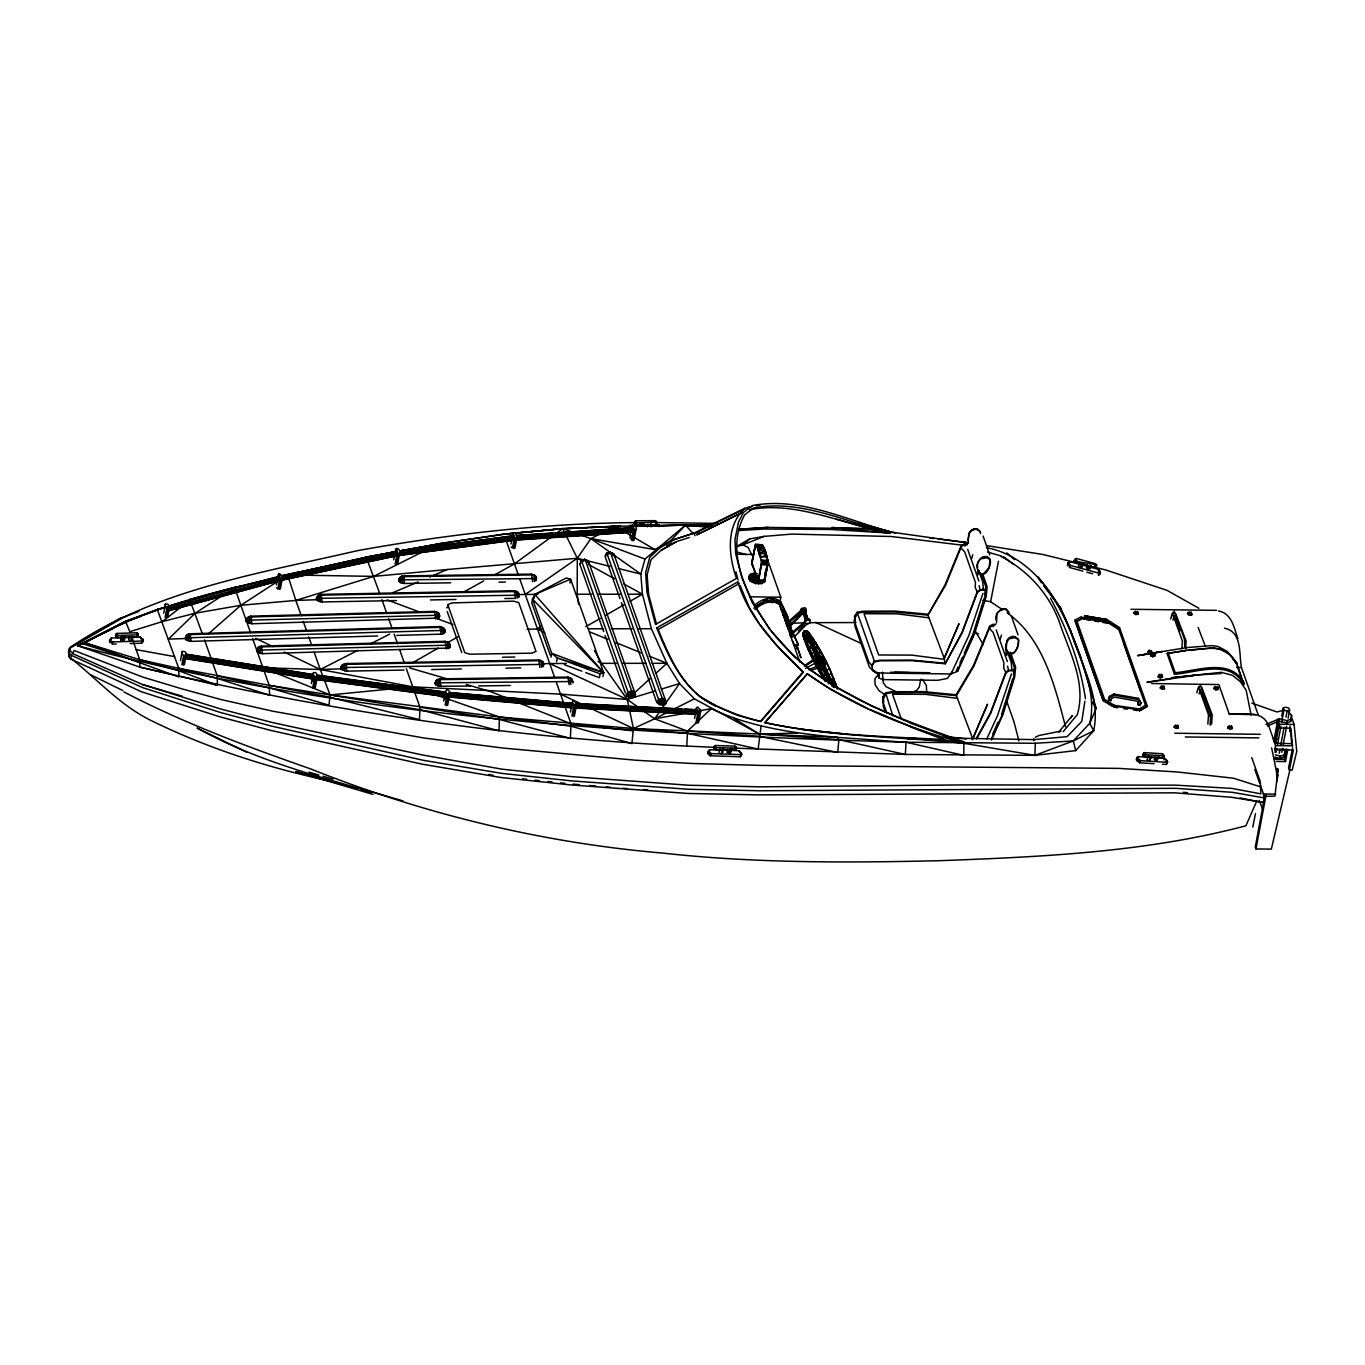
<?xml version="1.0" encoding="UTF-8"?>
<svg xmlns="http://www.w3.org/2000/svg" width="1365" height="1365" viewBox="0 0 1365 1365"><rect width="100%" height="100%" fill="white"/><g stroke="black" fill="none" stroke-linecap="round" stroke-linejoin="round"><path stroke-width="1.5" d="M578.624 604.405L577.19 594.253L577.293 558.251L566.356 536.036M761.602 561.783L758.138 581.268L751.893 563.899L755.647 544.43L762.318 544.857L755.272 544.925L751.859 562.687L758.309 580.927L764.571 581.115L767.881 561.834L763.274 546.427L757.012 546.461L761.602 561.783L768 561.868L767.812 564.854L764.69 581.012L758.138 581.268L761.602 563.267L767.983 563.421L767.693 564.905L761.414 564.769L758.769 579.954L764.98 579.954M766.635 558.046L768 561.868L767.693 560.315L761.585 560.23L761.585 564.82M951.815 672.245L947.429 678.422L937.84 680.299L882.797 679.599L879.162 678.166L879.179 672.996M834.493 684.94L830.671 681.357L824.562 668.645L822.191 669.567L824.562 668.645L829.954 677.961L832.514 679.361L834.493 684.94C827.361 678.917 822.583 668.901 824.119 659.346L816.458 653.613L808.882 636.704L812.516 642.403L815.314 653.989L809.582 636.346L813.045 641.413L811.919 644.485L816.27 654.193L810.315 639.212M580.534 562.261L581.592 560.537L584.903 559.428L581.882 560.247L581.763 561.373L628.002 692.072L631.807 697.686L631.586 690.895L585.329 560.196L584.425 559.411L582.599 560.554M1260.373 785.199L1264.98 798.047L1263.529 802.501L1231.776 797.296L1174.753 792.826L758.718 794.874L687.841 793.457L571.15 784.96L501.245 777.538L422.365 764.195L270.27 730.292L219.526 716.71L141.346 691.731L70.57 658.954L68.762 656.446L68.95 650.423M132.61 639.673L139.691 659.67L139.878 667.11C328.76 711.54 522.147 740.137 716.164 747.337M823.692 669.447L825.535 671.392L822.225 668.492L824.767 669.26L824.119 659.346L817.191 654.33L824.119 659.346L824.033 668.628L821.73 669.14L821.065 668.236L822.907 667.297L824.119 659.346L816.526 653.971L814.683 654.927L824.119 659.346L824.187 667.98L822.395 669.498L824.562 668.645L832.599 682.671L823.863 669.004M180.607 676.511L217.376 685.298L217.274 675.914L212.326 661.906M1084.254 619.3L1084.765 615.786L1083.878 619.335M737.168 748.208L905.353 754.436L1034.892 755.357L1035.335 743.277L1073.299 740.922L1093.689 730.787C1101.197 695.689 1080.124 662.776 1070.331 630.05C1055.708 593.246 1027.384 555.18 986.434 547.655M1106.469 621.433L1106.64 623.174M1102.869 622.457L1107.015 623.157L1107.527 619.625L1084.765 615.786M806.271 610.087L805.214 607.8L801.886 608.278A3.344 2.679 -19.5 0 0 800.504 610.855L787.451 622.457M1041.324 582.787L1037.98 576.968C1058.216 600.839 1071.167 629.419 1081.216 658.8C1088.178 679.514 1095.105 701.354 1089.748 723.279L1093.689 730.787L1075.688 750.614L1034.892 755.357L964.407 743.362L911.257 723.433L871.024 705.705L833.486 685.571L810.912 670.386L794.669 656.872L769.672 629.333L752.132 602.375L741.826 577.6L735.667 553.678L734.967 539.465L738.533 522.027L743.481 512.387L752.661 505.528C799.412 496.655 845.31 519.365 889.468 531.565L890.031 533.084C845.822 521.788 800.146 499.027 753.617 508.002L744.659 514.81C723.757 553.013 748.429 598.467 770.798 630.374C817.499 691.441 894.553 716.42 963.895 741.843L963.758 755.374L906.036 742.253L837.82 737.407L633.445 728.535L499.454 717.034L330.074 694.939L269.178 685.315L178.764 668.321L139.691 659.67L85.193 642.83L77.532 645.679L139.878 667.11L170.42 674.139M751.961 562.67L752.269 565.076L751.859 562.687M1035.335 743.277L906.036 742.253L905.353 754.436L838.912 739.676L759.435 734.131L694.393 698.812L679.548 683.558L666.871 663.305L651.395 628.719L642.42 594.219L640.833 574.102L644.962 559.087L685.486 525.133L712.735 525.184M1251.773 757.626L1260.339 781.821L1260.816 793.867L1231.895 788.39L1175.436 785.148L962.752 784.909L759.52 786.837L688.591 785.233L571.833 776.651L501.928 769.16L422.74 755.033L272.386 722.546L220.43 708.93L142.523 684.53L72.618 653.596L70.025 650.457L70.417 647.368L72.55 645.833C157.436 589.117 260.527 573.181 357.988 550.539C449.682 534.107 542.724 523.239 635.954 522.59M748.976 576.167L750.05 580.893L755.357 583.538L761.585 583.606L765.065 581.081L765.219 578.197L763.7 580.995L761.568 581.934L752.883 580.859L749.521 577.651L750.631 574.494L756.978 575.791L749.504 575.928L748.788 579.05L750.187 574.631L752.78 573.556L756.671 575.603L750.05 580.893L749.01 577.975L756.346 575.706M377.559 635.988L191.1 641.362L186.084 639.827L185.998 637.216L186.63 635.305L189.957 633.769L439.974 626.552L444.035 628.463L445.007 630.954L444.205 633.275L441.117 634.145L396.618 635.425M187.432 640.68L188.131 634.213L189.189 641.226M191.1 641.362L189.957 633.769M438.011 612.731L437.431 614.165L439.53 616.11L435.998 615.308L252.133 620.085L246.127 621.126L246.434 619.266L246.877 622.167L251.894 623.737L438.83 618.089L439.632 615.769L438.66 613.277L434.599 611.384L250.751 616.144L247.423 617.68L246.127 621.126L246.877 622.167L249.778 617.304L251.655 616.929L435.52 612.168L438.011 612.731L439.547 617.185M248.225 623.037L248.925 616.571L249.983 623.6M251.894 623.737L250.751 616.144M257.456 652.112L258.002 647.607L261.329 646.072L445.195 641.311L449.256 643.222L450.228 645.713L449.426 648.034L262.49 653.664L258.821 652.965L256.722 651.054L258.002 647.607L258.821 652.965L262.251 646.874L446.116 642.096L448.607 642.659L450.126 647.112M260.579 653.528L259.521 646.498L256.722 651.054L262.728 650.013L446.577 645.236L450.109 646.037L449.256 643.222L447.02 641.635M262.49 653.664L261.329 646.072L260.51 648.102M317.158 600.361L317.704 595.857L321.031 594.355L514.281 590.738L518.342 592.683L519.297 595.174L322.43 598.297L316.424 599.303L318.523 601.231L322.174 601.948L396.498 600.566M318.523 601.231L317.704 595.857L316.424 599.303L318.352 596.42L321.952 595.14L515.202 591.54L518.342 592.683L518.495 597.495L519.212 596.573M320.28 601.794L320.058 595.498L319.222 594.765L316.407 598.228M322.174 601.948L321.031 594.355M342.99 670.42L342.188 665.045L340.892 667.417L341.642 669.533L346.659 671.136L403.989 670.061M344.765 670.966L344.543 664.687L342.188 665.045L340.892 667.417M346.659 671.136L346.42 664.328L343.69 663.953L341.608 666.478M399.433 581.831L399.962 577.344L403.289 575.876L531.514 574.102L535.575 576.047L536.547 578.555L404.671 579.801L398.682 580.773L400.781 582.718L404.432 583.469L450.689 582.821M400.781 582.718L400.61 577.907L398.99 578.931L398.682 580.773L400.61 577.907L404.211 576.661L532.435 574.904L534.926 575.484L536.428 578.879M402.538 583.282L402.317 577.003L401.481 576.269L398.682 579.698M404.432 583.469L404.211 576.661L403.289 575.876L402.317 577.003M435.759 618.976L434.599 611.384M437.5 618.72L436.442 611.708M438.83 618.089L438.66 613.277L437.278 612.441M572.89 682.927L572.003 679.036L567.959 677.091L439.718 678.849L436.408 680.333L435.776 682.21L435.862 684.821L438.967 686.271L470.294 686.049M441.117 634.145L439.974 626.552M438.967 686.271L438.762 679.975L437.909 679.258L435.111 682.688L435.862 684.821L439.718 678.849L440.878 686.441M442.874 633.906L441.799 626.876M444.205 633.275L444.035 628.463L440.895 627.337L190.878 634.554L185.998 637.216L186.084 639.827M446.338 648.904L445.195 641.311M448.095 648.665L447.874 642.369M449.426 648.034L449.256 643.222M517.164 598.109L516.107 591.096M532.657 581.695L531.514 574.102M534.415 581.473L534.193 575.194L532.435 574.904M539.909 667.519L538.765 659.926L345.516 663.544M541.649 667.297L541.444 661.001L538.765 659.926M569.103 684.684L567.959 677.091M570.843 684.462L569.785 677.432M1263.683 796.392L1274.944 796.153L1277.794 771.242M629.47 709.851L633.445 728.535L631.893 743.618L571.218 726.248L499.454 717.034L434.428 694.375M686.766 746.143L687.499 731.128L711.267 708.657C750.733 727.426 794.737 733.227 837.82 737.407L838.912 739.676L837.683 752.456L759.145 736.264L687.499 731.128L654.62 718.792L642.642 710.329M140.561 638.718L140.305 637.131L111.35 638.052L109.439 641.243L110.701 638.479M140.646 637.506L143.359 640.373L142.114 643.188L130.136 643.58M142.711 640.066L142.813 638.837M137.37 636.79L137.114 634.81L117.663 635.476L116.162 634.145L116.946 633.428L136.381 632.763L138.309 634.537L137.37 636.79L117.236 637.506L115.547 635.936L116.946 633.428M138.189 635.919L138.001 633.718L136.381 632.763M143.257 641.584L143.359 640.373M136.637 633.019L137.899 635.1M115.837 636.773L116.162 634.145M822.822 668.901L831.37 680.999L823.368 669.686L824.648 669.703M109.968 642.779L109.541 640.014M116.52 633.735L115.547 635.936M829.954 677.961L829.596 679.258L824.835 671.751M1150.712 655.797L1151.855 652.026L1149.176 650.303L1147.692 652.521L1149.654 653.767L1154.142 653.357L1154.995 655.882L1152.674 656.77L1150.712 655.797L1151.395 650.73M1159.397 674.498L1158.202 676.972L1160.165 677.944L1162.502 677.057L1161.632 674.532L1159.397 674.498L1158.202 676.972M117.236 637.506L117.663 635.476M129.078 636.841L128.788 639.878L131.04 640.885L132.49 639.656L132.78 636.602M131.04 640.885L131.467 636.312M140.305 637.131L142.745 639.656L141.67 641.055L112.749 641.96L112.271 642.932L112.152 644.161L116.144 644.024M124.778 636.636L124.471 639.827L123.004 641.055L120.768 640.048L121.075 636.858M123.004 641.055L123.481 636.261M1013.564 674.975L1014.297 667.212L1009.076 652.47M984.916 595.993L985.803 586.677L981.264 573.846M855.173 623.054L854.865 625.989L869.522 667.383L876.313 672.962L951.047 673.969L956.95 671.546L973.603 634.657L985.479 596.693L985.428 590.089L982.988 589.032L977.306 591.574L961.984 632.2L945.194 663.782L912.332 660.677L880.357 660.814L874.641 661.871L872.064 665.762L868.737 661.786L854.081 620.427L857.357 613.209L862.936 612.168L894.877 612.015L927.91 615.154L944.29 658.374L944.921 663.236L911.888 660.097L879.947 660.233L874.368 661.274L871.894 665.011L872.525 670.539L876.313 672.962M972.255 739.796L987.492 704.238L972.784 738.909L956.404 695.689L973.945 666.001L989.898 627.166L995.716 624.334L992.423 624.436L989.591 626.347L973.62 665.233L956.148 694.751L923.286 691.611L891.311 691.765L885.595 692.823L883.019 696.713L883.36 706.524L885.458 712.445M1184.786 647.112L1184.496 639.281L1174.224 611.264L1172.91 613.636M823.658 662.605L824.033 668.628M831.456 683.336L827.924 675.214L831.387 673.44L836.745 686.595L833.913 686.851L821.986 658.715L823.795 657.708L813.079 639.144L806.391 631.125L814.359 652.709L827.975 678.183L828.418 679.48L826.917 680.999L824.955 681.254C816.611 665.813 806.254 650.252 802.927 632.899L804.139 631.022L807.107 631.091C820.723 647.931 830.432 668.355 837.206 688.847L829.647 669.004L820.911 651.822L819.154 652.419M823.624 678.473L808.626 649.467L803.968 634.913M821.986 658.715L811.663 640.816L806.22 635.015L807.432 633.121L806.391 631.125L804.139 631.022C807.978 649.979 819.188 667.093 828.709 683.814M610.257 551.989L607.118 553.934L658.63 699.562L662.435 705.176L662.213 698.368L610.257 551.989L607.237 552.791L605.173 555.709M810.708 649.058L808.626 649.467L805.862 643.7L807.176 642.181L807.739 636.312L806.254 632.285L804.002 632.217L806.391 631.125L809.308 634.128L808.029 635.971M816.014 654.279L811.049 643.444M1084.885 701.218L1081.78 721.385L1067.208 736.639L1034.039 739.625L952.122 738.107M1274.91 757.08L1279.978 758.65L1283.97 757.2L1284.994 751.245L1282.878 748.788M967.819 540.045L969.832 531.872A6.808 5.409 -19.6 0 1 975.804 529.074L979.678 530.797M996.109 619.983C993.839 612.68 1004.282 604.661 1008.803 612.117L1008.974 614.045M1243.839 684.701L1236.366 661.94L1229.711 654.21L1220.037 648.887L1213.263 647.931L1188.42 650.013L1167.075 653.477L1174.446 674.327C1196.798 672.467 1230.411 658.715 1243.839 684.701L1237.134 665.745M1283.97 757.2L1284.994 751.245M444.905 632.353L445.007 630.954L441.356 630.476L191.339 637.694L185.333 638.769L186.63 635.305L187.278 635.868M256.722 651.054L259.521 646.498M316.424 599.303L316.731 597.443M340.909 668.492L341.199 666.632L341.642 669.533L344.543 664.687L346.42 664.328L539.67 660.711L542.809 661.871L543.782 664.363L346.898 667.468L340.909 668.492L344.543 664.687M398.682 580.773L399.348 579.238M572.976 681.527L441.117 682.79L435.128 683.763L436.408 680.333L437.21 685.691L440.639 679.634L568.864 677.876L571.355 678.473L572.873 681.869M756.824 573.624L755.869 577.207L750.716 579.374M977.715 567.755C975.497 560.571 985.752 552.569 990.239 559.94C991.587 565.366 985.922 578.47 979.132 572.839L977.903 570.246M1267.488 726.043L1278.851 721.078L1286.649 722.938L1290.642 721.488L1291.665 715.516L1288.509 711.865M755.579 576.405L755.357 583.538M765.219 578.197L764.042 581.524L758.804 582.855L752.576 581.388L749.01 577.975M738.926 750.682L741.792 754.163L740.342 756.756L710.312 755.766L708.23 754.282L708.025 751.535L709.954 749.726L738.926 750.682L741.263 753.361L740.12 754.572L711.097 753.599L708.81 750.972L709.954 749.726M763.854 582.616C763.189 580.483 766.243 580.364 764.161 578.572M807.807 619.335L805.179 610.837L803.183 610.155L802.398 611.503L805.811 621.194M761.585 583.606L761.568 581.934M735.547 750.204L735.479 748.174L716.011 747.525L714.577 746.109L715.396 745.495L734.865 746.143L736.656 748.054L735.547 750.204L715.379 749.539L713.793 747.866L715.396 745.495M741.11 753.872L741.332 752.644M655.882 524.706L656.906 522.556L654.978 520.645L635.783 520.782L634.264 523.256L636.022 524.86L655.882 524.706L656.275 521.328M758.599 583.93L757.712 577.856M734.814 747.815L734.865 746.143M1170.675 618.993L1172.296 613.141L1182.329 640.885L1182.005 648.836M1172.927 620.12L1174.292 615.41M1185.741 648.887L1186.066 640.953L1175.555 613.431M1286.649 722.938L1287.076 720.601L1291.085 719.15L1290.642 721.488M722.733 752.627L723.518 748.378L722.017 749.419L721.232 753.668M740.342 756.756L741.792 754.163M1277.486 739.096L1273.238 739.045L1275.558 745.614L1274.791 749.743L1293.423 749.965L1289.396 770.031L1292.211 770.065L1296.75 751.381L1294.088 724.423L1291.768 717.836M166.547 617.782L168.253 608.654L169.652 606.947L167.895 604.115L165.404 604.081L163.681 613.209M167.622 617.321L169.328 608.193M180.47 660.592L182.159 651.463L184.65 651.497A7.456 4.078 10.6 0 1 186.084 655.575L184.394 664.704M311.322 683.609L312.346 678.132M312.739 681.323L313.421 677.671M314.172 688.182L316.219 677.245L317.618 675.521L315.844 672.689L313.37 672.655A7.456 4.078 10.6 0 0 314.803 676.733L312.756 687.687M315.247 687.721L317.294 676.767M396.157 552.074L396.84 548.423L398.273 548.918A7.439 4.078 10.6 0 1 399.706 552.996L397.659 563.95M570.451 712.018L571.133 708.367M571.901 716.096L573.931 705.142L572.174 702.31L573.573 700.586L576.747 703.913L574.375 716.13M573.3 716.591L575.347 705.637L576.422 705.176M634.981 529.842L631.807 526.515L632.132 525.269L634.606 525.303A7.439 4.078 10.6 0 1 636.056 529.381L634.981 529.842L632.951 540.796L629.76 537.469M634.008 540.335L636.056 529.381M643.325 526.037L643.853 523.204L642.488 524.331L640.219 523.239L639.69 526.054M698.522 722.631L700.876 710.431L697.703 707.104L696.628 707.565L694.58 718.519M719.048 752.507L719.833 748.259M731.674 748.054L730.889 752.303L729.371 753.343L727.187 752.183L727.716 749.351M764.929 574.477L765.697 570.382M780.046 601.334L780.814 597.205L766.43 556.596M831.302 683.575L833.298 677.961L829.835 679.736L832.275 686.612M1002.268 609.541L990.632 601.726L998.498 561.271M1273.716 741.639L1277.606 720.788M1264.997 794.788L1255.288 847.068L1255.954 848.928L1271.344 849.115L1289.925 769.877M1278.237 723.689L1274.978 741.263L1275.729 743.413L1291.734 743.618L1292.518 745.819L1275.558 745.614M1278.851 721.078L1279.295 718.741L1287.076 720.601M1275.729 743.413L1279.005 725.856M1292.518 745.819L1290.812 728.193L1278.732 728.04L1279.449 724.218L1277.708 719.304M1276.07 752.286L1276.821 748.259M1277.572 744.249L1280.95 726.146M1281.701 722.136L1283.936 710.073L1283.254 708.111L1285.728 707.155L1288.918 708.179L1289.618 710.141L1288.116 718.178M1279.244 753.309L1279.995 749.283M1280.745 745.273L1284.124 727.17M1286.001 717.12L1287.127 711.097L1289.618 710.141M1281.735 752.354L1282.486 748.344M1283.237 744.317L1286.615 726.231M1276.121 761.448L1285.489 761.568L1287.758 749.453L1274.637 749.283M165.131 617.287L166.837 608.159A7.473 4.095 10.5 0 1 165.404 604.081M181.903 664.67L183.61 655.541A7.473 4.095 10.6 0 1 182.159 651.463M183.32 665.182L185.026 656.053L186.084 655.575M276.395 584.92L277.078 581.268M277.76 577.617L279.518 573.505L282.692 576.832L280.32 589.032M278.443 573.965A7.439 4.078 10.6 0 0 279.893 578.06L277.846 588.997L276.634 587.735M279.245 589.509L281.309 578.555L282.367 578.077M393.734 559.838L394.417 556.186M395.099 552.535L396.84 548.423M395.782 548.884A7.456 4.078 10.6 0 0 397.232 552.962L395.185 563.916L396.584 564.41L398.631 553.456L399.706 552.996M443.727 701.115L444.751 695.638M445.127 698.829L445.809 695.177M445.161 705.21L447.208 694.256L445.451 691.424L446.85 689.7L448.249 690.195A7.439 4.078 10.6 0 1 449.699 694.29L447.652 705.227M446.577 705.705L448.624 694.751L449.699 694.29M511.005 544.004L511.687 540.369M512.37 536.718L514.11 532.589L517.301 535.933L514.929 548.133M513.052 533.067A7.456 4.078 10.7 0 0 514.503 537.145L512.438 548.099A7.525 4.129 10.6 0 1 511.244 546.819M513.854 548.593L515.919 537.639L516.977 537.179M534.107 598.297L534.824 594.44L566.219 578.009L570.604 579.169L603.688 672.655L602.955 676.511M550.982 657.196L551.699 653.34L532.504 599.081L534.824 594.44L570.604 579.169L569.888 583.026M556.579 661.803L557.295 657.947L551.699 653.34L603.688 672.655L600.122 673.832L557.295 657.947L603.688 672.655L534.824 594.44M600.122 673.832L599.406 677.671L585.773 672.621M630.084 536.223L630.767 532.572M631.449 528.92L632.132 525.269M631.517 540.301L633.565 529.347M647.454 526.822L647.983 523.989M649.996 526.498L650.525 523.682M651.088 526.788L651.617 523.972M696.031 722.597L698.078 711.66A7.439 4.078 10.6 0 1 696.628 707.565M697.447 723.109L699.494 712.155L700.552 711.677M729.371 753.343L730.173 749.095M1255.954 848.928L1266.123 794.737M1274.995 752.32L1275.746 748.31M1281.752 716.147L1283.254 708.111M1279.978 758.65L1280.404 756.312L1284.414 754.862M1276.889 778.562L1277.469 775.439M1276.65 781.991L1277.947 775.098L1276.685 771.532M1291.222 717.854L1291.665 715.516M1285.489 761.568L1284.721 759.418L1286.615 749.317M636.022 524.86L636.636 522.846L656.565 522.044M654.893 522.283L654.978 520.645M658.92 526.634L658.886 525.013L629.572 525.627M1135.799 614.608L1136.055 613.226L1134.4 612.168L1133.837 613.346L1135.799 614.608L1138.086 614.165L1137.54 611.571L1134.4 612.168M1149.654 653.767L1149.91 652.385L1148.255 651.327M1162.195 689.223L1162.451 687.841L1160.796 686.783L1160.233 687.977L1162.195 689.223L1164.499 688.779L1163.936 686.186L1160.796 686.783M1189.478 615.308L1189.751 613.926L1188.096 612.868L1187.533 614.045L1189.478 615.308L1191.782 614.864L1191.236 612.271L1188.096 612.868M1176.05 728.398L1176.323 727.016L1174.668 725.958L1174.105 727.136L1176.05 728.398L1178.353 727.954L1177.807 725.361L1174.668 725.958M1215.891 689.922L1216.147 688.54L1214.492 687.482L1213.929 688.677L1215.891 689.922L1218.177 689.479L1217.631 686.885L1214.492 687.482M1229.746 729.098L1230.002 727.716L1228.346 726.658L1227.783 727.835L1229.746 729.098L1232.049 728.654L1231.486 726.061L1228.346 726.658M920.778 679.139L919.276 687.056L916.563 690.468L911.598 692.772M1210.124 725.276L1210.687 713.298L1200.415 685.213L1199.067 687.465M707.787 752.763L708.025 751.535M714.936 745.768L713.793 747.866M752.03 561.288L755.647 544.43L762.182 544.737L765.373 550.982L767.812 560.384M755.22 574.375L755.579 573.249L752.456 573.641L752.234 574.699M1196.781 692.772L1198.47 687.073L1208.503 714.868L1207.854 724.115M708.998 751.347L709.237 750.119M752.354 582.463L756.756 573.351M1199.05 693.949L1200.466 689.342M1211.591 724.15L1212.239 714.919L1201.729 687.329M635.305 521.055L634.264 523.256M634.623 524.092L635.783 520.782M1252.797 827.071L1255.476 813.659M714.032 748.685L714.577 746.109M715.379 749.539L716.011 747.525M1292.638 747.764L1288.594 767.83L1289.396 770.031M710.312 755.766L711.097 753.599M761.107 725.941L758.155 749.061L687.738 733.346L633.445 728.535L589.305 707.701M765.082 574.443L767.42 564.12L764.588 579.272L767.591 564.086L764.741 579.443L764.827 577.839M1011.448 673.883L997.354 716.062L986.673 739.13M68.762 656.446L69.018 648.648L122.338 618.004M70.57 658.954L71.39 655.371L68.25 651.992M982.971 593.348L968.86 635.527L951.047 673.969M1087.223 618.396L1083.315 617.731L1076.917 621.212L1104.575 699.358L1103.278 700.791L1075.466 622.184L1082.274 618.499L1081.524 616.588L1075.125 620.034L1080.466 635.766L1103.278 700.791L1111.929 706.115M814.683 654.927L816.577 654.552L824.119 659.346L823.573 668.202L821.065 668.236L821.542 669.089L821.372 667.536M822.924 668.133L822.071 667.178L822.242 668.731L820.075 664.67L821.303 669.533M647.129 574.733L651.105 559.633L660.899 550.453L676.204 541.683L689.342 537.469M608.944 554.002L609.763 551.972L613.823 553.934L666.205 702.395M764.571 581.115L764.861 580.023M755.715 581.865L757.012 577.77L755.869 577.207M1006.688 655.302L1007.831 651.31M971.624 558.848L972.767 554.855M976.999 574.034L978.142 570.041M977.459 574.46L978.603 570.468M978.159 574.699L979.302 570.724M1000.135 639.434L1001.466 635.083M1005.51 654.62L1006.841 650.269M1005.971 655.046L1007.114 651.054M810.947 641.175L815.229 651.327L814.154 651.105L820.092 656.565L822.993 662.844L822.054 665.984L820.211 666.939L819.256 665.301L822.993 662.844L824.119 659.346L821.235 657.896L821.747 658.749M984.284 597.989L973.04 633.923L964.304 653.255M1001.535 714.475L1012.779 678.524M324.802 681.237L330.074 694.939L328.999 705.176L269.519 687.858L217.274 675.914M958.196 666.803L956.455 670.659L957.684 671.188L974.303 634.384L986.212 596.266L987.134 586.643L982.561 573.573M991.434 740.103L1002.797 714.936L1014.724 676.801L1015.645 667.178L1010.39 652.214M1277.913 771.02L1277.435 772.402L1277.742 768.887L1277.913 771.02L1276.582 771.106M621.416 602.665L656.719 702.395L658.63 699.562L662.213 698.368L665.352 699.545L664.909 702.361L662.435 705.176M805.862 643.7L806.715 644.962L804.292 639.571L807.312 634.213M957.684 671.188L958.52 668.816M815.758 653.971L816.099 653.033M1139.417 708.947L1139.468 710.858L1146.037 706.899L1145.61 705.21L1139.417 708.947L1114.318 705.347L1113.652 707.172L1117.628 707.735M1119.505 627.542L1118.652 629.487L1108.346 622.901L1108.67 622.031L1118.379 628.224L1146.037 706.899L1147.385 706.353L1119.505 627.542L1109.899 621.399L1105.838 620.7M1166.188 761.499L1166.648 760.288L1164.191 758.257L1138.137 756.654L1136.772 758.223M1138.222 704.954L1138.376 702.173L1138.222 704.954L1140.202 705.244L1141.055 702.958L1138.393 698.334L1113.891 694.017L1109.438 696.372L1108.346 699.153L1110.752 700.706L1111.571 698.624L1114.454 697.088L1137.335 701.132L1138.802 703.385M1099.866 572.942L1100.327 571.713L1098.416 569.393L1070.194 561.749L1067.925 562.943L1067.549 565.588L1067.925 562.943M1166.648 760.288L1167.604 761.858L1166.563 764.451L1162.4 764.195M1167.143 763.069L1167.604 761.858M1096.129 567.175L1096.59 565.042L1095.31 563.626L1076.388 558.49L1074.306 560.503L1075.501 562.312L1095.105 567.618L1096.59 565.042M1100.327 571.713L1099.968 574.375L1098.467 575.33L1098.671 573.078L1070.484 565.434L1068.897 563.813L1070.194 561.749M1098.16 571.133L1098.62 569.939M1163.543 757.063L1164.055 755.698L1162.042 753.719L1144.535 752.644L1142.897 754.964L1144.928 756.705L1163.031 757.831L1163.526 754.845L1162.042 753.719M1263.529 802.501L1256.636 801.306L1245.904 825.774C1146.31 852.221 1042.502 856.828 939.99 860.684C847.716 862.851 755.289 863.26 663.407 853.159C542.349 842.888 423.287 813.967 310.538 768.87C246.997 746.638 183.678 723.126 123.925 691.918M1163.782 759.896L1164.243 758.684M1148.579 755.51L1146.958 759.691L1149.313 760.919L1151.36 757.114M1149.313 760.919L1150.934 756.739M1158.817 756.961L1156.752 760.783L1154.415 759.537L1155.49 756.756M1163.031 757.831L1164.055 755.698M1079.579 563.438L1078.504 566.202L1080.38 567.738L1082.001 563.574L1083.725 563.028L1082.087 567.175M1137.25 757.012L1136.226 759.657L1139.553 762.779L1154.09 763.683M1156.752 760.783L1158.39 756.602M1087.632 564.974L1086.54 567.738L1088.417 569.273L1090.055 565.11M1091.232 565.946L1090.14 568.71L1088.417 569.273M1108.772 700.364L1109.864 697.583L1114.318 695.229L1138.82 699.545L1141.055 702.958M1144.928 756.705L1145.815 754.743L1163.338 755.818L1163.355 754.436M1074.374 561.288L1074.852 559.155M1075.859 558.677L1074.306 560.503M1095.105 567.618L1095.447 565.554C1094.525 562.278 1071.969 563.66 1076.388 558.49M1135.322 611.145L1133.837 613.346M1147.692 652.521L1149.176 650.303M1187.533 614.045L1189.017 611.844M1160.233 687.977L1161.717 685.759M1175.572 724.934L1174.105 727.136M1215.413 686.458L1213.929 688.677M1227.783 727.835L1229.268 725.634M1068.949 563.233L1069.426 562.022M1143.409 755.818L1143.426 753.617M1137.164 761.209L1136.687 758.445M1139.553 762.779L1140.577 760.663L1166.666 762.267L1167.007 763.24M1143.955 752.883L1142.897 754.964M185.333 638.769L188.131 634.213M186.63 635.305L185.333 637.694M246.127 620.051L247.423 617.68L249.778 617.304M248.925 616.571L246.843 619.113M258.002 647.607L256.705 649.979M399.382 578.777L399.962 577.344M438.796 615.052L438.66 613.277M443.386 627.9L442.806 629.333L444.888 631.278L442.652 627.61M444.154 630.221L444.035 628.463M448.607 642.659L448.027 644.092L449.699 644.195M435.111 682.688L435.128 683.763M435.827 681.766L436.408 680.333M517.113 593.553L517.693 592.12L519.195 595.515M534.346 576.934L534.926 575.484M539.84 662.162L540.591 660.285L542.809 661.871L542.98 666.683L543.697 665.762M541.581 662.742L542.161 661.308L543.679 664.704M1075.501 562.312L1076.524 560.435M1070.484 565.434L1069.256 567.413L1082.889 571.116M246.127 621.126L248.072 618.226L246.963 620.768M944.29 658.374L958.981 623.703L943.761 659.261L911.752 655.115L878.651 654.978L864.028 613.67L897.146 613.823L929.121 617.867M317.26 598.945L318.352 596.42M399.518 580.432L400.61 577.907M435.964 683.421L437.056 680.879L440.639 679.634M187.602 638.086L188.984 634.93M258.992 650.388L260.374 647.232L262.251 646.874M318.693 598.638L320.058 595.498M1079.63 654.637L1096.249 708.452L1089.748 723.279L1073.299 740.922L1034.892 755.357M189.428 637.847L190.878 634.554M250.222 620.205L251.655 616.929M1138.137 756.654L1137.574 757.899L1140.577 760.663M402.76 579.903L404.211 576.661M959.953 662.929L962.564 657.128M992.799 733.807L998.037 722.204M991.587 738.499L1002.098 715.192L1013.973 677.228L1013.393 670.079L1008.53 670.283L1005.8 672.126L990.478 712.735L976.419 738.294M985.428 590.089L980.343 590.294L977.528 592.205L962.171 632.899L945.194 663.782M1013.922 670.625L1008.854 670.846L1006.022 672.757L990.666 713.434L976.692 738.857M1166.666 762.267L1166.393 759.674L1164.191 758.257M439.001 615.513L439.445 614.574M444.376 630.681L444.819 629.743M449.597 645.44L450.041 644.502M1174.446 674.327L1175.214 672.723L1168.252 653.05M72.618 653.596L74.188 650.491L142.267 676.938L181.903 688.864L220.925 699.528L273.427 711.336L424.344 738.056L503.531 748.105L636.158 760.254L691.338 763.462L762.387 765.441L1118.566 768.376L1177.125 771.959L1233.448 778.204L1261.209 787.059M961.096 545.812L945.126 584.698L927.91 615.154L945.45 585.466L961.387 546.614L964.117 544.754L967.29 544.652L963.929 543.901L961.096 545.812L961.267 548.201L964.663 551.921L975.395 582.258L975.258 587.769L977.528 592.205M812.346 641.772L811.817 642.761L813.045 641.413M1071.03 717.854L1072.259 715.584L1058.899 731.947L1060.963 731.094L1039.055 735.479L1035.267 737.322M822.993 662.844L822.054 665.984L823.573 668.202L821.73 669.14M1107.527 619.625L1102.596 619.642M820.57 658.135L816.901 655.575L815.042 656.531L824.119 659.346L821.099 664.346L822.054 665.984L819.256 665.301M806.22 635.015L808.114 633.104L807.107 631.091M826.013 678.439L827.975 678.183L831.012 683.558L816.577 657.828L806.715 634.537L804.48 634.554L803.251 636.312L804.275 638.086L802.791 634.077L804.889 630.988L808.404 632.2L810.981 636.158L809.65 637.95L807.534 637.95L819.392 657.725M808.114 633.104L806.869 634.981L807.432 633.121L806.254 632.285M855.326 621.57L854.507 616.161L857.101 612.288L862.817 611.213L894.792 611.076L927.654 614.216M581.882 560.247L579.835 564.223L603.654 631.551M579.835 564.223L581.763 561.373L585.329 560.196L588.469 561.356L635.578 694.904M628.002 692.072L626.074 694.921L626.825 695.996L628.173 696.884L632.046 694.034L634.264 694.853L634.879 696.867L634.708 692.055L631.586 690.895L628.002 692.072L634.793 693.335L631.807 697.686M631.893 692.26L628.6 693.352L626.825 695.996L629.521 694.87L633.548 697.481M629.913 697.481L632.029 695.945M660.148 702.361L658.8 704.374L660.558 704.971L662.656 703.436L664.175 704.971L665.506 704.357L664.909 702.361L662.69 701.525L657.452 703.47L659.227 700.842L662.52 699.75L665.42 700.842L666.222 703.47M519.024 594.594L525.252 594.457L577.293 558.251L590.874 538.629L602.016 532.947M659.38 712.086L654.62 718.792L633.445 728.535M661.752 708.725L679.548 683.558L661.445 689.069M823.795 657.708L826.883 663.305M819.529 663.629L822.566 669.311L820.86 670.505L819.102 671.102L813.113 659.602L816.577 657.828L819.529 663.629L816.065 665.403M807.449 641.004L808.694 639.332L807.756 637.796L805.538 637.916M834.459 685.008L835.721 683.353M761.909 544.635C766.072 547.058 753.599 547.348 760.032 553.576L766.26 553.746L765.253 550.88L759.145 550.795L755.647 544.43L757.183 546.341M629.316 526.498L630.289 525.218M536.445 579.954L535.745 580.859L535.575 576.047L534.193 575.194M812.021 643.273L816.97 653.835L814.888 654.842C816.782 651.549 823.59 659.227 818.71 656.548M878.753 673.952L874.88 678.866L875.101 684.769L879.077 690.724L884.998 694.785M111.35 638.052L110.753 640.748L112.749 641.96M748.754 577.241L750.631 574.494L756.329 575.859M754.811 576.081L754.845 577.907L757.848 578.982M1144.535 752.644L1145.815 754.743M116.417 634.844L117.373 636.124M1063.198 731.64L1077.343 714.577C1086.762 681.937 1068.573 650.61 1058.762 620.307C1047.979 592.734 1027.436 570.314 1001.262 556.613M815.502 642.949L812.448 637.591L813.079 639.144L811.663 640.816L809.616 640.919L812.038 644.724L814.001 644.485L815.502 642.949L815.042 641.669L818.164 647.437L814.7 649.211M832.838 680.743L834.134 679.224M737.765 581.951C749.146 618.328 775.985 646.327 803.012 671.904L760.51 721.3C738.55 716.216 717.376 707.855 698.522 695.433C677.774 677.791 666.837 652.504 656.702 627.917L737.765 581.951L739.284 583.555L658.186 629.521L656.702 627.917M760.8 721.71L803.337 672.263L776.531 645.218L760.22 624.863M807.227 673.781L764.878 722.529C830.364 737.305 897.931 736.264 964.407 743.362C908.954 728.364 854.302 707.258 807.227 673.781L829.852 688.864L868.038 708.691M764.946 722.699L807.363 673.935M1154.415 759.537L1155.37 758.513M137.473 635.408L138.309 634.537M579.613 534.619L590.874 538.629L654.978 549.583L670.659 540.659L685.486 525.133L712.803 525.679M435.776 682.21L437.056 680.879M714.799 746.809L715.652 748.157M790.369 624.675L801.989 612.868M787.878 628.736L802.381 613.977L806.067 612.271L806.288 609.421L802.262 609.37L800.641 612.663L786.257 624.931M798.542 631.039L804.343 625.136M794.584 636.568L806.186 624.761L809.889 623.054L809.718 619.113L805.691 619.062L804.07 622.338L791.273 633.258M813.813 652.129L810.895 654.483L807.909 648.546L809.291 647.181L812.073 647.693L816.577 657.828L817.72 664.619M1108.346 622.901L1109.899 621.399M137.114 634.81L137.626 633.343M265.083 667.809L320.28 669.515L412.759 686.834L560.52 694.12L627.252 699.46L650.115 678.61M656.207 673.047L666.871 663.305L649.126 656.087M755.903 606.435L767.352 599.371M805.06 611.571L806.459 617.97M735.786 748.822L736.093 746.826M208.453 633.804L240.854 605.275L277.214 581.661M540.659 626.228L537.486 629.009L527.078 629.231M749.812 538.885L742.901 544.891L735.65 546.99L749.812 538.885L763.973 536.394L791.905 534.09L891.209 536.496L963.298 545.3M752.883 580.859L756.364 577.532L756.142 575.945M1237.168 663.254L1236.468 663.851L1232.339 657.845M828.418 679.48L825.296 673.713L825.569 674.668L822.105 676.443L819.102 671.102M791.666 634.35L804.463 623.447L806.084 620.171L810.093 620.205M120.768 640.048L122.219 638.82M763.888 580.722L758.138 581.268M831.729 683.746L825.654 670.215L829.647 669.004M446.73 607.886L448.385 606.572M820.126 656.855L816.526 653.971L821.099 664.346L818.249 663.458L824.119 659.346L815.605 657.93L817.447 656.992L820.962 659.022M985.12 573.146L981.094 574.273L980.019 573.163M1013.41 653.101L1009.383 654.21L1007.421 652.794C1001.483 645.594 1011.465 630.63 1018.529 639.895C1018.99 645.321 1016.277 654.842 1009.383 654.21L1008.308 653.118M906.036 742.253C628.071 734.148 347.273 717.888 77.532 645.679L125.529 621.348L129.794 631.705L162.23 621.604L183.746 604.968M763.41 546.529L762.182 544.737L755.937 544.789L758.189 548.389L764.417 548.576L768 561.868L767.693 560.315M635.066 521.498L636.278 523.478M1082.274 618.499L1083.315 617.731M551.05 537.128L514.451 563.882L494.574 574.921M556.05 533.493L562.704 528.613L615.035 526.31L685.486 525.133L708.623 527.282M754.777 605.139C761.602 598.791 772.266 595.447 780.456 601.385L787.093 614.915L792.161 632.217M753.804 608.278C761.022 601.573 772.232 596.829 781.138 603.347L787.793 616.878M754.947 609.575C761.414 603.603 771.361 598.723 779.517 604.61L787.349 623.003M805.504 664.977L813.489 659.397M820.911 651.822L817.499 654.193M727.187 752.183L728.705 751.142M1076.917 621.212L1075.466 622.184L1075.125 620.034M804.616 666.342L813.421 660.489L804.582 666.069M982.271 558.626L987.748 557.449M224.321 594.355L195.11 613.243L168.424 639.127L187.159 638.462M231.197 589.919L234.626 587.701L277.419 577.378M1010.561 638.564L1016.038 637.404M1098.944 574.119L1100.429 573.163M815.366 659.005L816.918 658.015M823.078 664.909L826.542 663.117M983.909 573.573L989.011 567.482L990.188 559.462C984.08 550.778 973.552 563.097 978.125 570.655M1000.391 609.797L1006.056 609.2L1008.718 613.602M972.102 529.859L977.135 528.955L980.531 532.162M758.991 550.897L760.851 556.715L767.062 556.886L766.14 553.661C759.503 563.148 755.05 547.672 764.298 548.474L763.274 546.427M1139.468 710.858L1147.385 706.353M1098.671 573.078L1100.071 572.242L1098.416 569.393M70.417 647.368L119.284 618.857L138.906 611.435M968.229 542.946L968.723 533.391L973.74 528.852M996.518 622.901L997.013 613.346L1002.012 608.79M412.878 662.605L438.148 648.119M447.174 642.949L458.009 636.738M585.756 626.706L600.378 618.328M605.855 615.188L624.146 604.695M629.623 601.556L642.42 594.219L623.822 583.93M666.615 546.034L671.785 543.082M660.899 550.453L676.238 541.769M463.861 591.966L483.722 580.927M258.65 648.153L260.374 647.232M805.504 668.372L814.7 663.407M278.238 577.105C212.07 592.632 144.451 608.176 85.193 642.83L178.9 677.006L178.764 668.321L157.299 609.421L125.529 621.348L82.19 643.563L139.981 662.23M812.226 643.495L811.322 643.632M812.619 644.126L811.919 644.485C813.95 643.273 809.752 644.28 810.247 641.533L815.229 651.327M816.782 653.886L812.943 644.826M815.878 653.63L813.352 645.406L812.243 645.184M814.734 655.49L816.577 654.552L820.28 657.401M817.26 661.53L824.119 659.346L822.276 659.722M818.812 664.277L817.72 659.09M820.433 666.785L820.331 665.011L822.003 667.417L818.71 661.274L820.484 666.239M820.024 666.018L822.242 668.731M821.491 667.178L821.542 669.089M822.344 668.935L824.187 667.98M824.392 669.089L830.449 678.422L829.34 678.917M829.579 677.262L829.766 678.78M829.596 679.258L830.671 681.357L830.244 678.627L831.37 680.999L824.068 669.328M284.193 652.095L320.28 669.515L357.801 650.371M370.922 643.683L389.69 634.111M607.596 530.098L615.035 526.31L618.669 528.426M424.942 550.675L373.686 576.388L295.83 600.412L240.854 605.275L195.11 613.243L162.23 621.604M430.64 547.826L438.233 544.021L400.849 550.726M667.877 712.138L654.62 718.792L686.083 713.161M673.559 709.288L694.393 698.812M82.19 643.563L126.228 621.655M693.949 533.186L745.119 508.087C725.515 525.696 728.518 555.879 736.503 578.385L655.473 624.436L647.027 592.359L645.611 572.737L649.706 557.466L659.585 548.065L675.095 539.243L693.949 533.186L694.99 535.66M696.884 534.739L742.389 512.421L696.918 534.824M697.481 532.043L748.327 507.115L752.269 506.415M77.532 645.679L113.124 628.617M818.027 664.209L819.665 663.424M1266.02 724.542L1279.295 718.741M781.445 610.053L782.793 609.455L789.38 623.31M782.179 611.776L783.527 611.179M782.793 609.455L784.5 613.909L783.135 614.489L790.779 632.695M792.946 633.172L792.536 631.773L798.474 645.15L786.581 620.154L785.233 620.751L790.625 631.893M785.967 622.474L787.315 621.877L792.331 632.268M786.923 625.17L788.27 624.573L786.581 620.154M392.864 592.683L418.117 581.934M429.77 576.968L447.259 569.529L577.293 558.251L610.087 566.424M1095.634 566.253L1096.658 565.827M808.66 669.754L816.424 666.547M763.973 536.394L742.901 544.891L748.191 547.553L751.842 554.992M755.596 576.798L749.521 577.651M1150.968 654.569L1154.602 654.637M1158.458 675.743L1162.093 675.829M755.852 576.081L749.504 575.928M1283.424 710.295L1276.889 711.967L1251.893 703.129M1095.447 565.554L1096.402 565.212L1095.31 563.626M158.016 609.711L125.529 621.348L139.674 616.912M699.068 532.555L692.976 533.408L685.486 525.133L637.916 526.225M805.794 623.651L807.551 623.225M810.452 670.607L817.771 668.031M119.284 618.857L125.119 616.826M820.74 669.311L822.498 668.731L825.569 674.668M614.677 556.784L613.823 553.934L610.684 552.757L607.118 553.934L605.19 556.784L620 598.672M670.659 540.659L692.976 533.408M1086.54 567.738L1088.263 567.175M796.034 648.767L797.45 648.324L796.341 644.451L800.948 657.828L798.593 650.559M543.475 663.697L549.703 663.544L627.252 699.46L655.422 690.895M165.08 607.169L157.299 609.421L165.506 607.562M168.97 606.043L234.626 587.701L250.529 632.609M168.697 606.333L279.927 576.047M169.533 607.817L278.477 578.299M169.567 608.824L278.494 579.306M169.277 610.377L278.204 580.859M166.957 611.247L277.948 581.166M202.481 634.094L189.667 599.61L234.012 587.479L244.506 585.756M281.497 576.388L290.472 574.546M281.429 576.371L287.606 574.921M763.871 601.146L773.29 600.191L778.818 602.648L786.65 621.058M396.771 551.477L366.195 557.142L286.275 575.228L366.878 557.159L397.454 551.528M816.048 646.891L817.908 646.481L820.962 652.419M613.943 555.709L611.981 552.791L607.237 552.791L605.872 554.804L606.947 553.081L610.684 552.757M820.092 662.503L822.481 661.991M281.975 575.62L397.283 551.17M281.736 575.825L397.027 551.392M282.589 577.31L395.816 553.303M282.606 578.299L395.85 554.309M280.252 580.296L395.56 555.862M279.996 580.62L395.287 556.169M189.667 599.61L197.84 597.921M1136.055 613.226L1138.001 612.851M1189.751 613.926L1191.679 613.55M1149.91 652.385L1151.855 652.026M1162.451 687.841L1164.396 687.465M1216.147 688.54L1218.092 688.165M1176.323 727.016L1178.251 726.641M1230.002 727.716L1231.947 727.34M1171.784 678.286L1146.924 682.295L1198.009 674.89L1221.112 673.542M1138.495 655.61L1162.263 651.514L1137.472 655.592L1187.499 647.522L1211.779 645.628L1218.109 646.498L1227.323 651.497L1236.724 663.561M401.532 550.778L438.233 544.021L401.191 550.76M749.317 509.691C797.228 500.58 843.519 524.791 890.031 533.084L830.415 529.466L763.769 529.04L738.653 530.541M379.845 593.792L366.195 557.142L397.079 551.511M756.227 505.698L760.168 504.982M698.675 710.909L711.267 708.657M973.296 529.108L977.767 529.245M1001.586 609.046L1006.056 609.2M824.289 668.714L824.102 663.885M1167.075 653.477L1186.287 650.576M1175.214 672.723C1197.48 670.795 1230.394 657.64 1244.129 682.927M448.044 543.475L437.551 543.952L503.958 534.261L562.704 528.613L573.982 532.623M564.53 532.333L562.704 528.613L503.275 534.227L507.524 534.398M437.551 543.952L503.275 534.227L562.704 528.613M400.713 578.146L402.47 577.907L401.481 576.269M399.382 550.897L514.503 535.626M401.225 550.829L512.165 536.121M399.962 552.603L513.018 537.605M399.996 553.593L513.035 538.595M397.625 555.436L514.844 539.875L631.824 531.975M397.351 555.743L512.489 540.472M807.176 642.181L809.326 641.908L811.373 646.754M755.579 573.249L752.456 573.641L755.613 575.723M1198.009 674.89L1171.545 677.74L1221.214 672.314L1232.527 675.368L1240.341 681.664L1246.16 690.263L1251.108 715.055M366.195 557.142L378.719 555.845M274.809 672.553L330.074 694.939L393.683 688.694M408.51 687.243L412.759 686.834L422.604 690.263M447.259 569.529L373.686 576.388L304.412 575.211M581.592 560.537L585.329 560.196M1188.215 650.286C1201.558 649.911 1217.444 644.195 1228.739 654.279M516.635 535.49L633.616 527.572M516.38 535.694L552.535 533.254M556.784 532.964L633.36 527.794M517.233 537.179L632.08 529.415M517.25 538.168L632.114 530.422M514.571 540.182L631.551 532.282M738.67 529.262L768.188 527.334M738.704 529.347L768.205 527.402L870.836 528.75L836.574 519.127M828.35 682.108L830.398 681.988L834.203 687.619M832.565 681.92L834.766 681.8L833.486 684.838L835.738 684.838M586.933 527.743L561.39 528.818L615.035 526.31L591.182 527.572M790.062 623.31L804.975 622.798M809.223 622.662L856.009 622.559M288.868 578.845L295.83 600.412L316.663 599.73M314.172 652.231L320.28 669.515L341.096 668.833M797.672 732.988L759.435 734.131L733.449 718.075M620.853 526.463L614.591 526.6L620.956 526.498M633.36 526.207L685.486 525.133M430.487 599.935L455.961 599.457M504.811 598.535L515.424 598.348L514.281 590.738M431.596 669.55L461.336 668.986M505.937 668.168L520.799 667.877M502.491 657.23L514.895 657.026M499.027 582.173L505.34 582.07M478.706 685.93L510.237 685.486M984.899 589.543L986.178 589.526M1013.393 670.079L1014.673 670.061M525.252 594.457L537.725 594.406M541.734 628.992L537.486 629.009L544.823 632.933M549.703 663.544L566.321 663.492M655.115 522.539L717.973 523.409M712.12 525.406L684.548 525.474L692.891 526.173M588.4 628.804L603.091 628.787M611.503 628.77L632.49 628.736M638.803 628.736L651.395 628.719M577.19 594.253L591.915 594.236M598.228 594.236L621.382 594.219M627.695 594.219L642.42 594.219M808.08 634.384L810.196 634.384L813.079 639.144M616.366 663.339L601.641 663.339L597.972 661.377M622.679 663.339L645.833 663.322M652.146 663.322L666.871 663.305M959.714 741.826L963.895 741.843L959.8 741.349M736.981 554.292L753.429 554.497M749.982 596.812L780.814 597.205M1130.937 609.285L1216.522 610.36M1236.605 667.451L1241.467 667.587L1258.308 715.175M894.638 672.245L929.838 672.706M1151.616 683.524L1218.843 684.565L1229.404 714.543M1279.449 724.218L1294.088 724.423M1174.787 733.227L1260.373 734.319M1185.264 736.964L1258.888 737.885M1275.354 759.298L1284.721 759.418M1263.017 793.986L1275.678 794.14M890.714 672.263L909.209 672.536M1151.804 654.313L1154.466 654.364L1154.995 655.882M1255.186 714.68L1229.302 714.066C1241.979 715.55 1260.885 709.305 1267.846 724.047M832.206 527.572L870.853 528.818M806.22 632.114L808.404 632.2L809.308 634.128M764.946 722.699C823.573 735.018 883.735 736.469 943.386 739.489M907.196 738.636L946.082 740.393L964.407 743.362M658.63 699.562L662.52 699.75M643.512 789.601L647.71 789.806M575.996 703.555L695.979 709.681M575.74 703.76L626.262 706.336M630.476 706.558L653.63 707.735M657.845 707.957L680.999 709.135M685.213 709.356L697.839 709.988M574.477 705.142L696.577 711.37M574.511 706.132L696.611 712.359M576.32 707.804L696.304 713.929M576.047 708.111L696.048 714.236M906.633 737.919L923.593 739.079M959.646 741.553L963.895 741.843M885.22 531.258L968.143 542.946M1183.353 792.314L1187.567 792.638M573.146 784.107L579.323 784.636M589.646 785.506L595.822 786.018M606.128 786.888L610.257 787.23M622.628 788.27L626.757 788.612M449.324 692.499L571.781 703.265M449.085 692.703L573.641 703.658M572.379 704.954L447.822 694.017L315.469 676.511L184.139 655.439M572.396 705.961L447.839 695.007L315.503 677.518L184.173 656.446M447.549 696.56L572.106 707.514M449.392 697.071L571.833 707.821M832.189 527.504L890.031 533.084M929.753 538.066L933.984 538.51M938.199 538.97L967.666 542.622M800.811 729.302L841.13 733.517M522.437 778.784L526.668 779.244M535.148 780.149L539.38 780.592M547.843 781.497L552.074 781.957M560.554 782.862L564.786 783.305M870.904 529.535L875.016 529.978M885.339 531.121L895.628 532.913M632.865 730.838L571.014 723.757L517.932 702.514M957.599 698.402L925.641 694.358L892.522 694.205L900.866 717.819M944.256 736.179L966.266 739.028M316.97 675.095L445.127 692.038M316.731 675.3L444.871 692.243M445.451 696.287L315.213 679.07L185.947 658.339M317.038 679.668L445.178 696.594M1141.259 710.056L1113.158 706.029L1103.466 700.091M1123.583 708.589L1127.558 709.152M1133.513 710.005L1137.472 710.568M764.622 600.446L772.522 602.75M1137.796 703.743L1140.202 705.244M406.361 668.748L419.976 707.241L499.692 719.543L570.382 738.38L571.014 723.757L556.459 682.654M821.952 661.018L816.355 659.636L818.198 658.698L821.44 660.012M986.486 545.591L1042.894 554.48L1079.323 563.455M185.623 654.074L312.79 674.481M185.384 654.296L312.551 674.702M185.691 658.647L312.858 679.053M330.074 694.939L420.198 709.732L498.976 730.787L499.454 717.034M1084.373 615.803L1107.151 619.659M1084.97 616.434L1107.732 620.29M1084.936 617.526L1107.698 621.365M1091.113 619.045L1095.02 619.71M1098.927 620.375L1102.818 621.041M1084.663 618.618L1107.425 622.457M1086.318 619.659L1090.464 620.358M1094.593 621.058L1098.74 621.757M1264.98 798.047L1232.612 792.348L1175.709 788.322L759.742 790.745L688.864 789.294L572.174 780.951L502.269 773.443L423.338 760.305L271.584 726.112L220.618 712.547L142.642 687.619L71.39 655.371M488.738 774.45L492.901 775.201M136.142 649.621L174.618 656.633M830.654 679.497L831.353 679.139M982.919 600.293L990.632 601.726M1188.608 612.834L1191.236 613.346L1191.782 614.864M1148.784 651.31L1151.412 651.822M1161.325 686.766L1163.953 687.26L1164.499 688.779M1228.875 726.624L1231.503 727.136L1232.049 728.654M974.32 632.951L978.432 633.735M628.6 693.352L632.046 694.034M264.332 671.648L269.178 685.315L329.392 697.088L419.499 719.611L419.976 707.241M1240.154 797.928L1256.636 801.306M339.697 783.169C274.416 769.741 210.193 749.709 150.338 720.14C119.949 704.988 97.632 679.736 71.56 658.8M1276.394 768.58L1277.742 768.887M402.948 800.88C333.179 780.422 261.125 763.581 197.072 728.057L246.57 752.183M1085.397 564.939L1105.65 569.939L1166.973 590.328L1198.931 608.278M618.277 568.471L640.833 574.102L590.874 538.629L644.962 559.087M767.881 561.834L761.585 560.23L761.789 561.749M819.631 665.369L820.723 665.659M178.764 668.321L217.564 678.456L269.639 695.314L269.178 685.315M872.303 527.027L889.468 531.565L858.687 523.102M1086.796 572.174L1092.631 573.744M737.475 552.16L746.331 554.565M758.872 721.181L737.68 715.379L717.802 706.933M295.915 771.669L357.186 788.748M357.118 788.714L295.574 771.515L372.952 794.396M139.691 659.67L179.054 670.863L217.376 685.298M987.458 552.006L1001.518 556.101M308.985 772.163L319.001 775.081M322.993 776.241L333.009 779.142M409.688 667.929L448.044 679.122M466.199 684.428L490.41 691.509L508.104 698.59M142.523 684.53L182.262 696.201M1275.337 754.743L1280.404 756.312M1218.501 610.991C1231.742 613.141 1234.199 628.241 1237.884 638.683M1283.936 710.073L1287.127 711.097M1274.944 758.309L1278.118 759.332L1280.609 758.394L1279.909 756.415M447.208 694.256L448.624 694.751M183.61 655.541L185.026 656.053M514.486 537.145L515.919 537.639M397.232 552.962L398.631 553.456M698.078 711.66L699.494 712.155M573.931 705.142L575.347 705.637M314.803 676.733L316.219 677.245M279.893 578.06L281.309 578.555M166.837 608.159L168.253 608.654M1224.439 628.173C1242.611 631.91 1238.789 653.989 1241.467 667.587M803.541 612.39L802.398 611.503M897.812 692.584L886.004 686.629L883.223 682.483L883.087 678.371M564.359 664.687L581.882 671.188M585.158 560.554L584.425 559.411L587.803 560.52L589.322 564.206M387.182 599.883L419.055 611.844M434.974 617.816L452.907 624.539M910.472 726.965L946.082 740.393M909.824 726.095L943.454 738.84M964.065 541.888L968.041 543.424M589.987 632.012L607.732 639.247M615.615 642.454L641.243 652.88M869.914 709.476L909.841 726.129M778.818 602.648L772.044 599.696M815.622 622.44L861.4 643.529M560.52 694.12L583.555 704.988M255.699 638.342L272.795 646.601M91.148 675.027L122.833 690.536M635.356 522.198L636.636 522.846M813.113 659.602L810.366 653.903M577.293 558.251L582.872 561.322M588.452 564.41L614.506 578.794M1198.163 627.559L1205.073 645.611M655.149 520.918L656.565 521.72L656.65 523.921M624.112 531.599L654.978 549.583M699.528 696.508L715.977 706.132C684.752 692.413 670.266 659.176 658.186 629.521M1143.955 754.47L1145.457 755.357M735.07 746.433L736.4 747.218M1104.575 699.358L1114.318 705.347M658.886 525.013L660.899 526.259M570.638 678.166L572.345 681.254M110.087 641.55L112.271 642.932M873.498 670.369L876.006 672.007M1137.659 759.998L1140.048 761.568M1007.251 612.885C1043.44 638.769 1054.821 685.878 1065.519 726.777M594.44 650.627L601.641 663.339L627.252 699.46L639.23 707.923M708.486 753.053L710.568 754.538M978.91 572.464L980.394 573.59M662.213 698.368L665.42 700.842M1003.531 556.698L1013.205 564.103M765.373 550.982L759.861 553.661L760.68 556.801M1006.79 552.893L1014.639 559.684M1074.903 559.94L1076.047 560.947M987.304 557.739L988.533 558.814M1005.408 608.909L1006.636 609.984M977.135 528.955L978.347 530.047M1015.594 637.677L1016.806 638.769M1094.935 565.332L1096.078 566.407M603.688 672.655L532.504 599.081L531.77 602.938L550.266 655.183M1068.027 564.376L1069.751 566.219M823.931 666.666L826.183 670.778L824.631 667.843M818.335 662.52L820.365 667.058M834.152 687.022L832.479 684.974L833.264 686.749M983.414 589.543L982.732 581.951L979.234 572.072M1011.909 670.079L1011.226 662.486L1006.329 648.665M1043.764 585.977L1060.793 608.244L1071.798 634.469L1070.331 630.05M1057.227 603.552L1060.793 608.244M807.909 648.546L808.626 649.467M964.117 544.754L965.123 546.119M992.611 625.307L993.618 626.654M810.247 641.533L812.653 645.764L811.919 644.485M922.399 679.48L926.374 685.435L926.596 691.338M829.835 679.736L830.688 680.999L828.64 676.153M1092.102 702.071L1096.249 708.452M809.855 640.731L811.578 643.444M804.292 639.571L805.248 641.123L803.251 636.312M759.145 623.43L749.095 607.101L740.103 585.517M830.398 681.988L832.309 685.162M756.705 578.828L758.769 582.241M141.67 641.055L142.216 641.96M975.02 630.579L983.312 644.724M827.975 678.183L831.012 683.558M956.455 670.659L956.95 671.546M883.837 702.122L883.019 696.713M836.165 686.936L837.206 688.847M814.854 650.747L815.69 652.282M802.791 634.077L803.849 635.988M1050.521 598.228C1067.293 629.504 1080.159 663.407 1085.431 698.624M825.654 670.215L827.89 674.668M783.015 613.482L787.997 623.822M789.243 627.303L782.947 614.301L784.295 613.704L790.625 626.791M786.786 624.197L790.949 632.797M792.741 637.216L786.718 624.965L788.066 624.385L792.451 633.241M784.5 613.909L790.352 626.023M740.12 754.572L740.564 755.528M854.507 616.161L855.173 620.034M829.255 678.32L830.671 681.357M792.4 640.799L795.368 646.515L794.976 645.116M817.021 659.449L820.331 665.011M874.641 661.871L857.101 612.288M810.196 634.384L810.981 636.158M811.748 643.086L816.014 653.63M1259.23 800.402L1262.864 809.769M1072.515 636.346L1081.216 658.8M789.823 634.52L790.915 637.318M320.28 669.515L323.3 677.33M820.007 664.806L819.034 662.162L819.512 663.919M989.591 626.347L989.762 628.736L993.157 632.456L1003.906 662.81L1003.753 668.304L1006.022 672.757M381.893 599.576L386.636 613.004M388.684 618.755L392.079 628.361M1276.992 723.109L1278.732 728.04M1268.204 724.371L1274.33 741.673M1254.793 769.433L1259.673 783.22M1218.177 689.479L1217.631 686.885M1174.975 617.338L1179.787 630.92M1201.149 691.287L1210.073 716.506M1162.502 677.057L1161.632 674.532M1138.086 614.165L1137.54 611.571M1178.353 727.954L1177.807 725.361M1123.429 642.523L1140.543 690.912M1138.393 698.334L1138.82 699.545M1113.891 694.017L1114.318 695.229M1109.438 696.372L1109.864 697.583M1110.325 699.494L1110.752 700.706M983.073 536.036L989.762 554.924M1011.363 615.99L1018.034 634.861M967.7 549.43L978.893 581.046M996.194 629.965L1007.387 661.581M1006.688 701.149L1013.939 721.675L1018.938 740.905M892.829 715.772L885.595 692.823M877.081 672.28L879.162 678.166M886.772 712.786L882.592 700.962L885.868 693.744L891.43 692.703L923.371 692.55L956.404 695.689L956.148 694.751M804.838 610.206L808.268 619.881M804.053 609.984L807.483 619.659M803.183 610.155L806.613 619.846M804.241 614.318L806.288 620.137M815.314 653.989L815.622 654.876M796.495 645.628L797.518 648.716M780.456 601.385L781.138 603.347M779.517 604.61L799.89 662.196M605.053 635.527L625.375 692.942M506.057 540.182L518.495 575.347M519.843 579.169L554.446 676.921M447.259 611.588L461.728 652.504M394.127 634.111L397.505 643.717M399.553 649.467L404.296 662.912M295.83 600.412L301.273 615.769M303.303 621.519L306.698 631.125M308.729 636.875L311.459 644.553M252.593 638.462L262.95 667.758M204.528 639.878L210.91 657.896M1087.444 678.456L1088.912 682.875M1154.142 653.357L1154.466 654.364M797.006 645.491L798.406 650.047M588.588 563.131L586.643 560.23L587.24 562.244M611.981 552.791L612.595 554.804M789.635 624.351L792.212 633.394M788.543 625.733L790.745 633.445M817.908 646.481L818.164 647.437M656.48 624.112L648.546 594.116L647.095 574.665M735.94 571.833L738.021 579.989M1073.299 740.922L1075.688 750.614M808.694 639.332L809.326 641.908M444.478 629.436L444.888 631.278M439.103 614.267L439.53 616.11M1007.592 666.171L1008.53 670.283M979.097 585.619L980.036 589.748M1118.379 628.224L1118.652 629.487M872.337 669.652L872.525 670.539M627.252 699.46L628.582 705.688M1271.634 747.849L1277.418 776.429M1033.612 738.687L1033.919 740.547M791.444 629.675L791.871 633.462M790.745 627.712L791.171 631.517M1290.027 725.992L1291.734 743.618M1289.652 727.75L1290.027 731.674M980.258 531.736L980.428 533.647M882.49 672.16L882.797 679.599M1160.131 676.562L1160.165 677.944M1152.64 655.388L1152.674 656.77M1231.486 726.061L1231.503 727.136M1191.236 612.271L1191.236 613.346M1163.936 686.186L1163.953 687.26M447.788 604.661L464.782 652.692L470.021 654.21L531.923 653.153L536.018 651.446L518.734 602.579L513.513 601.129L451.866 602.938L447.788 604.661M1006.756 641.072L1006.176 650.201L1008.667 653.528C1015.97 655.081 1018.973 644.962 1018.461 639.4L1013.751 636.312A6.808 5.443 -19.4 0 0 1007.779 639.11L1006.756 641.072M371.468 792.724L361.264 789.891L371.468 792.724"/></g></svg>
